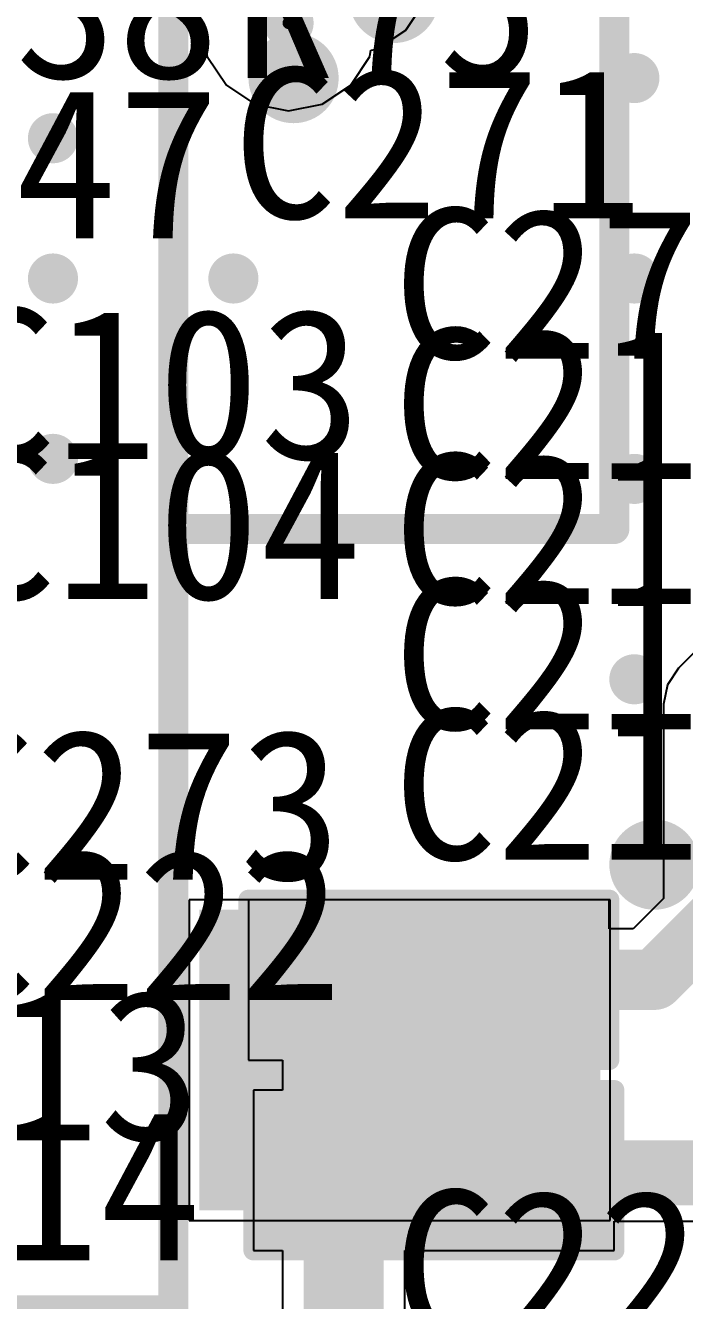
# Model space of a CAD drawing. Header units: millimetres. Extents: x 15 to 120, y 22 to 104.
# Drawn here: x 45.46 to 48.75, y 57.6 to 63.96 of the extents above; entities that cross this region are included whole.
import ezdxf

# ---------------------------------------------------------------- set-up
doc = ezdxf.new("R2010")
doc.units = ezdxf.units.MM
for name, color, linetype in [('BottomLayer', 5, 'Continuous'), ('BottomOverlay', 54, 'Continuous'), ('BottomPaste', 16, 'Continuous'), ('BottomSolder', 6, 'Continuous'), ('Mechanical13', 56, 'Continuous'), ('Mechanical15', 56, 'Continuous'), ('MultiLayer', 9, 'Continuous'), ('TopLayer', 1, 'Continuous'), ('TopOverlay', 2, 'Continuous'), ('TopPaste', 8, 'Continuous'), ('TopSolder', 216, 'Continuous')]:
    doc.layers.add(name, color=color, linetype=linetype)

msp = doc.modelspace()

# ---------------------------------------------------------------- linework, layer by layer
at = {"layer": 'BottomLayer'}
for p, q in [((47.36001195999999, 63.93998895999999), (47.45505113999999, 64.08222388)), ((46.33657737999999, 63.97500032), (46.36995044, 63.80722316)), ((47.21777703999999, 63.84494977999999), (47.36001195999999, 63.93998895999999)), ((47.18005296, 63.80722316), (47.18631152, 63.83869121999999)), ((47.18631152, 63.83869121999999), (47.21777703999999, 63.84494977999999)), ((46.36995044, 63.80722316), (46.46498962, 63.66498824)), ((47.08501378, 63.66498824), (47.18005296, 63.80722316)), ((46.46498962, 63.66498824), (46.60722454, 63.56994906)), ((46.94277886, 63.56994906), (47.08501378, 63.66498824)), ((46.60722454, 63.56994906), (46.7750017, 63.536576)), ((46.7750017, 63.536576), (46.94277886, 63.56994906)), ((48.37999722, 59.60000017999999), (46.28000142, 59.60000017999999)), ((46.28000142, 59.60000017999999), (46.28000142, 58.00000338)), ((48.37999722, 58.00000338), (48.37999722, 59.60000017999999)), ((46.28000142, 58.00000338), (48.37999722, 58.00000338))]:
    msp.add_line(p, q, dxfattribs=at)
at = {"layer": 'BottomLayer', "const_width": 0.05999988}
msp.add_lwpolyline([(46.7750017, 63.97500032), (46.7750017, 64.15862962)], dxfattribs=at)
at = {"layer": 'BottomLayer'}
for points, const_width in [([(46.71250246, 63.97500032, 1), (46.83750094, 63.97500032, 1)], 0.12499848), ([(46.760003, 63.97500032, 1), (46.7900004, 63.97500032, 1)], 0.02999994), ([(48.43750282, 63.6999996, 1), (48.56250129999999, 63.6999996, 1)], 0.12499848), ([(48.43750282, 62.69999906, 1), (48.56250129999999, 62.69999906, 1)], 0.12499848), ([(48.43750282, 61.70000106, 1), (48.56250129999999, 61.70000106, 1)], 0.12499848), ([(48.43750282, 60.70000052, 1), (48.56250129999999, 60.70000052, 1)], 0.12499848)]:
    msp.add_lwpolyline(points, format="xyb", close=True, dxfattribs=dict(at, const_width=const_width))
msp.add_solid([(48.27999742, 58.10000317999999), (48.27999742, 59.50000038), (46.38000122, 58.10000317999999), (46.38000122, 59.50000038)], dxfattribs=at)
at = {"layer": 'BottomOverlay', "const_width": 0.1499997}
for points in [[(48.39999972, 61.45000156), (48.39999972, 81.8500014)], [(46.19999903999999, 57.55000174), (46.19999903999999, 71.65000148)], [(46.19999903999999, 61.45000156), (48.39999972, 61.45000156)], [(48.49999952, 58.15000053999999), (49.69999966, 58.15000053999999)], [(44.43000004, 57.55000174), (46.19999903999999, 57.55000174)]]:
    msp.add_lwpolyline(points, dxfattribs=at)
at = {"layer": 'BottomOverlay', "const_width": 0.07499858}
for points in [[(46.16249848, 61.45000156, 1), (46.2374996, 61.45000156, 1)], [(48.36249916, 61.45000156, 1), (48.43750027999999, 61.45000156, 1)], [(48.36249916, 61.45000156, 1), (48.43750027999999, 61.45000156, 1)], [(48.46249896, 58.15000053999999, 1), (48.53750007999999, 58.15000053999999, 1)], [(46.16249848, 57.55000174, 1), (46.2374996, 57.55000174, 1)], [(46.16249848, 57.55000174, 1), (46.2374996, 57.55000174, 1)]]:
    msp.add_lwpolyline(points, format="xyb", close=True, dxfattribs=at)
at = {"layer": 'BottomPaste'}
msp.add_solid([(48.27999742, 58.10000317999999), (48.27999742, 59.50000038), (46.38000122, 58.10000317999999), (46.38000122, 59.50000038)], dxfattribs=at)
msp.add_solid([(48.27999742, 58.10000317999999), (48.27999742, 59.50000038), (46.38000122, 58.10000317999999), (46.38000122, 59.50000038)], dxfattribs=at)
at = {"layer": 'BottomSolder'}
msp.add_solid([(48.32999732, 58.05000328), (48.32999732, 59.55000028), (46.33000132, 58.05000328), (46.33000132, 59.55000028)], dxfattribs=at)
msp.add_solid([(48.32999732, 58.05000328), (48.32999732, 59.55000028), (46.33000132, 58.05000328), (46.33000132, 59.55000028)], dxfattribs=at)
at = {"layer": 'Mechanical13', "const_width": 0.0999998}
for points in [[(46.9250014, 59.55000028), (48.02500174, 59.55000028)], [(46.9250014, 58.84999913999999), (46.9250014, 59.55000028)], [(48.02500174, 58.84999913999999), (48.02500174, 59.55000028)], [(46.9250014, 58.84999913999999), (48.02500174, 58.84999913999999)], [(46.95000262, 58.59999964), (48.05000296, 58.59999964)], [(46.95000262, 57.8999985), (46.95000262, 58.59999964)], [(48.05000296, 57.8999985), (48.05000296, 58.59999964)], [(46.95000262, 57.8999985), (48.05000296, 57.8999985)]]:
    msp.add_lwpolyline(points, dxfattribs=at)
at = {"layer": 'Mechanical13', "const_width": 0.0499999}
for points in [[(46.90000272, 59.55000028, 1), (46.95000008, 59.55000028, 1)], [(46.90000272, 59.55000028, 1), (46.95000008, 59.55000028, 1)], [(48.00000306, 59.55000028, 1), (48.05000042, 59.55000028, 1)], [(48.00000306, 59.55000028, 1), (48.05000042, 59.55000028, 1)], [(46.90000272, 58.84999913999999, 1), (46.95000008, 58.84999913999999, 1)], [(46.90000272, 58.84999913999999, 1), (46.95000008, 58.84999913999999, 1)], [(48.00000306, 58.84999913999999, 1), (48.05000042, 58.84999913999999, 1)], [(48.00000306, 58.84999913999999, 1), (48.05000042, 58.84999913999999, 1)], [(46.92500394, 58.59999964, 1), (46.9750013, 58.59999964, 1)], [(46.92500394, 58.59999964, 1), (46.9750013, 58.59999964, 1)], [(48.02500428, 58.59999964, 1), (48.07500164, 58.59999964, 1)], [(48.02500428, 58.59999964, 1), (48.07500164, 58.59999964, 1)], [(46.92500394, 57.8999985, 1), (46.9750013, 57.8999985, 1)], [(46.92500394, 57.8999985, 1), (46.9750013, 57.8999985, 1)], [(48.02500428, 57.8999985, 1), (48.07500164, 57.8999985, 1)], [(48.02500428, 57.8999985, 1), (48.07500164, 57.8999985, 1)]]:
    msp.add_lwpolyline(points, format="xyb", close=True, dxfattribs=at)
at = {"layer": 'Mechanical15', "const_width": 0.0999998}
for points in [[(46.5750021, 59.60000017999999), (48.37500104, 59.60000017999999)], [(46.5750021, 58.79999924), (46.5750021, 59.60000017999999)], [(48.37500104, 58.79999924), (48.37500104, 59.60000017999999)], [(47.4750003, 58.84999913999999), (47.4750003, 59.55000028)], [(47.125001, 59.20000098), (47.82500214, 59.20000098)], [(46.5750021, 58.79999924), (48.37500104, 58.79999924)], [(46.60000332, 58.64999954), (48.40000226, 58.64999954)], [(46.60000332, 57.8499986), (46.60000332, 58.64999954)], [(48.40000226, 57.8499986), (48.40000226, 58.64999954)], [(47.50000152, 57.8999985), (47.50000152, 58.59999964)], [(47.15000222, 58.25000034), (47.85000336, 58.25000034)], [(46.60000332, 57.8499986), (48.40000226, 57.8499986)]]:
    msp.add_lwpolyline(points, dxfattribs=at)
at = {"layer": 'Mechanical15', "const_width": 0.0499999}
for points in [[(46.55000342, 59.60000017999999, 1), (46.60000077999999, 59.60000017999999, 1)], [(46.55000342, 59.60000017999999, 1), (46.60000077999999, 59.60000017999999, 1)], [(48.35000236, 59.60000017999999, 1), (48.39999972, 59.60000017999999, 1)], [(48.35000236, 59.60000017999999, 1), (48.39999972, 59.60000017999999, 1)], [(47.45000161999999, 59.55000028, 1), (47.49999898, 59.55000028, 1)], [(47.10000231999999, 59.20000098, 1), (47.14999968, 59.20000098, 1)], [(47.80000346, 59.20000098, 1), (47.85000082, 59.20000098, 1)], [(47.45000161999999, 58.84999913999999, 1), (47.49999898, 58.84999913999999, 1)], [(46.55000342, 58.79999924, 1), (46.60000077999999, 58.79999924, 1)], [(46.55000342, 58.79999924, 1), (46.60000077999999, 58.79999924, 1)], [(48.35000236, 58.79999924, 1), (48.39999972, 58.79999924, 1)], [(48.35000236, 58.79999924, 1), (48.39999972, 58.79999924, 1)], [(46.57500464, 58.64999954, 1), (46.62500199999999, 58.64999954, 1)], [(46.57500464, 58.64999954, 1), (46.62500199999999, 58.64999954, 1)], [(48.37500358, 58.64999954, 1), (48.42500094, 58.64999954, 1)], [(48.37500358, 58.64999954, 1), (48.42500094, 58.64999954, 1)], [(47.47500283999999, 58.59999964, 1), (47.52500019999999, 58.59999964, 1)], [(47.12500353999999, 58.25000034, 1), (47.1750009, 58.25000034, 1)], [(47.82500468, 58.25000034, 1), (47.87500204, 58.25000034, 1)], [(46.57500464, 57.8499986, 1), (46.62500199999999, 57.8499986, 1)], [(46.57500464, 57.8499986, 1), (46.62500199999999, 57.8499986, 1)], [(47.47500283999999, 57.8999985, 1), (47.52500019999999, 57.8999985, 1)], [(48.37500358, 57.8499986, 1), (48.42500094, 57.8499986, 1)], [(48.37500358, 57.8499986, 1), (48.42500094, 57.8499986, 1)]]:
    msp.add_lwpolyline(points, format="xyb", close=True, dxfattribs=at)
at = {"layer": 'MultiLayer'}
for points, const_width in [([(47.18750278, 64.10000133999999, 1), (47.41250106, 64.10000133999999, 1)], 0.22499828), ([(46.71250246, 63.97500032, 1), (46.83750094, 63.97500032, 1)], 0.12499848), ([(46.68750124, 63.6999996, 1), (46.91249952, 63.6999996, 1)], 0.22499828), ([(48.43750282, 63.6999996, 1), (48.56250129999999, 63.6999996, 1)], 0.12499848), ([(45.537501, 63.40000019999999, 1), (45.66249947999999, 63.40000019999999, 1)], 0.12499848), ([(45.537501, 62.70000159999999, 1), (45.66249947999999, 62.70000159999999, 1)], 0.12499848), ([(46.43750173999999, 62.70000159999999, 1), (46.56250022, 62.70000159999999, 1)], 0.12499848), ([(48.43750282, 62.69999906, 1), (48.56250129999999, 62.69999906, 1)], 0.12499848), ([(45.537501, 61.80000086, 1), (45.66249947999999, 61.80000086, 1)], 0.12499848), ([(48.43750282, 61.70000106, 1), (48.56250129999999, 61.70000106, 1)], 0.12499848), ([(48.43750282, 60.70000052, 1), (48.56250129999999, 60.70000052, 1)], 0.12499848), ([(48.48750271999999, 59.7750011, 1), (48.712501, 59.7750011, 1)], 0.22499828)]:
    msp.add_lwpolyline(points, format="xyb", close=True, dxfattribs=dict(at, const_width=const_width))
at = {"layer": 'TopLayer'}
for p, q in [((48.89473584, 60.93022611999999), (48.71976286, 60.7552506)), ((48.71976286, 60.7552506), (48.66450769999999, 60.67255836)), ((48.66450769999999, 60.67255836), (48.64510464, 60.5750122)), ((48.64510464, 60.5750122), (48.64510464, 59.60558056)), ((47.40428924, 59.60000017999999), (46.5750021, 59.60000017999999)), ((46.5750021, 59.60000017999999), (46.5750021, 58.80000178)), ((47.40429177999999, 59.60000017999999), (47.40428924, 59.60000272)), ((47.40428924, 59.60000272), (47.40428924, 59.60000017999999)), ((47.4750003, 59.60000272), (47.40429177999999, 59.60000017999999)), ((47.47500283999999, 59.60000272), (47.4750003, 59.60000272)), ((47.4750003, 59.60000272), (47.4750003, 59.60000272)), ((47.5457139, 59.60000017999999), (47.47500283999999, 59.60000272)), ((47.54571644, 59.60000272), (47.5457139, 59.60000017999999)), ((47.54571898, 59.60000017999999), (47.54571644, 59.60000272)), ((48.37500104, 59.60000017999999), (47.54571898, 59.60000017999999)), ((48.37500104, 59.4548976), (48.37500104, 59.60000017999999)), ((48.64510464, 59.60558056), (48.49442167999999, 59.4548976)), ((48.49442167999999, 59.4548976), (48.37500104, 59.4548976)), ((46.5750021, 58.80000178), (46.7441026, 58.80000178)), ((46.7441026, 58.80000178), (46.7441026, 58.64999954)), ((46.7441026, 58.64999954), (46.60000332, 58.64999954)), ((46.60000332, 58.64999954), (46.60000332, 57.85000114)), ((48.40000226, 57.85000114), (48.40000226, 57.99510372)), ((48.40000226, 57.99510372), (49.0459776, 57.99510372)), ((46.60000332, 57.85000114), (46.74412546, 57.85000114)), ((46.74412546, 57.85000114), (46.74412546, 57.27501372)), ((47.35587938, 57.27500355999999), (47.35587938, 57.85000114)), ((47.35587938, 57.85000114), (47.42928792, 57.85000114)), ((47.42928792, 57.85000114), (47.42929046, 57.8499986)), ((47.42929046, 57.8499986), (47.42929299999999, 57.85000114)), ((47.42929299999999, 57.85000114), (47.50000152, 57.8499986)), ((47.50000152, 57.8499986), (47.50000405999999, 57.8499986)), ((47.50000405999999, 57.8499986), (47.57071512, 57.85000114)), ((47.50000405999999, 57.8499986), (47.50000405999999, 57.8499986)), ((47.57071512, 57.85000114), (47.57071766, 57.8499986)), ((47.57071766, 57.8499986), (47.57071766, 57.85000114)), ((47.57071766, 57.85000114), (48.40000226, 57.85000114))]:
    msp.add_line(p, q, dxfattribs=at)
for points, const_width in [([(45.537501, 63.40000019999999, 1), (45.66249947999999, 63.40000019999999, 1)], 0.12499848), ([(45.537501, 62.70000159999999, 1), (45.66249947999999, 62.70000159999999, 1)], 0.12499848), ([(46.43750173999999, 62.70000159999999, 1), (46.56250022, 62.70000159999999, 1)], 0.12499848), ([(45.537501, 61.80000086, 1), (45.66249947999999, 61.80000086, 1)], 0.12499848), ([(46.94997976, 59.20000098, 1), (47.14997936, 59.20000098, 1)], 0.1999996), ([(47.85000336, 59.20000098, 1), (48.00000052, 59.20000098, 1)], 0.1499997), ([(48.52500328, 59.20000098, 1), (48.67500044, 59.20000098, 1)], 0.1499997), ([(48.52500328, 59.20000098, 1), (48.67500044, 59.20000098, 1)], 0.1499997), ([(46.94997976, 58.25002319999999, 1), (47.14997936, 58.25002319999999, 1)], 0.1999996), ([(46.95000262, 58.25000034, 1), (47.15000222, 58.25000034, 1)], 0.1999996), ([(46.97498098, 58.25002319999999, 1), (47.12497814, 58.25002319999999, 1)], 0.1499997), ([(46.97500384, 58.25000034, 1), (47.125001, 58.25000034, 1)], 0.1499997), ([(47.87500458, 58.25000034, 1), (48.02500174, 58.25000034, 1)], 0.1499997)]:
    msp.add_lwpolyline(points, format="xyb", close=True, dxfattribs=dict(at, const_width=const_width))
for points, const_width in [([(48.60000186, 59.20000098), (48.90000126, 59.50000038)], 0.2999994), ([(47.04997956, 58.25002319999999), (47.04997956, 59.20000098)], 0.3999992), ([(47.92500193999999, 59.20000098), (48.60000186, 59.20000098)], 0.2999994), ([(47.05000242, 57.27500355999999), (47.05000242, 58.25000034)], 0.3999992), ([(47.04997956, 58.25002319999999), (47.05000242, 58.25000034)], 0.2999994), ([(47.95000315999999, 58.25000034), (49.15000076, 58.25000034)], 0.2999994)]:
    msp.add_lwpolyline(points, dxfattribs=dict(at, const_width=const_width))
for points in [[(47.3750005, 58.90000157999999), (47.3750005, 59.50000038), (46.6750019, 58.90000157999999), (46.6750019, 59.50000038)], [(48.27500123999999, 58.90000157999999), (48.27500123999999, 59.50000038), (47.57500263999999, 58.90000157999999), (47.57500263999999, 59.50000038)], [(47.40000172, 57.95000094), (47.40000172, 58.54999974), (46.70000312, 57.95000094), (46.70000312, 58.54999974)], [(48.30000245999999, 57.95000094), (48.30000245999999, 58.54999974), (47.60000385999999, 57.95000094), (47.60000385999999, 58.54999974)]]:
    msp.add_solid(points, dxfattribs=at)
at = {"layer": 'TopPaste'}
for points in [[(47.3750005, 58.90000157999999), (47.3750005, 59.50000038), (46.6750019, 58.90000157999999), (46.6750019, 59.50000038)], [(47.3750005, 58.90000157999999), (47.3750005, 59.50000038), (46.6750019, 58.90000157999999), (46.6750019, 59.50000038)], [(48.27500123999999, 58.90000157999999), (48.27500123999999, 59.50000038), (47.57500263999999, 58.90000157999999), (47.57500263999999, 59.50000038)], [(48.27500123999999, 58.90000157999999), (48.27500123999999, 59.50000038), (47.57500263999999, 58.90000157999999), (47.57500263999999, 59.50000038)], [(47.40000172, 57.95000094), (47.40000172, 58.54999974), (46.70000312, 57.95000094), (46.70000312, 58.54999974)], [(47.40000172, 57.95000094), (47.40000172, 58.54999974), (46.70000312, 57.95000094), (46.70000312, 58.54999974)], [(48.30000245999999, 57.95000094), (48.30000245999999, 58.54999974), (47.60000385999999, 57.95000094), (47.60000385999999, 58.54999974)], [(48.30000245999999, 57.95000094), (48.30000245999999, 58.54999974), (47.60000385999999, 57.95000094), (47.60000385999999, 58.54999974)]]:
    msp.add_solid(points, dxfattribs=at)
at = {"layer": 'TopSolder'}
for points in [[(47.42500039999999, 58.85000168), (47.42500039999999, 59.55000028), (46.62500199999999, 58.85000168), (46.62500199999999, 59.55000028)], [(47.42500039999999, 58.85000168), (47.42500039999999, 59.55000028), (46.62500199999999, 58.85000168), (46.62500199999999, 59.55000028)], [(48.32500114, 58.85000168), (48.32500114, 59.55000028), (47.52500274, 58.85000168), (47.52500274, 59.55000028)], [(48.32500114, 58.85000168), (48.32500114, 59.55000028), (47.52500274, 58.85000168), (47.52500274, 59.55000028)], [(47.45000161999999, 57.90000104), (47.45000161999999, 58.59999964), (46.65000321999999, 57.90000104), (46.65000321999999, 58.59999964)], [(47.45000161999999, 57.90000104), (47.45000161999999, 58.59999964), (46.65000321999999, 57.90000104), (46.65000321999999, 58.59999964)], [(48.35000236, 57.90000104), (48.35000236, 58.59999964), (47.55000396, 57.90000104), (47.55000396, 58.59999964)], [(48.35000236, 57.90000104), (48.35000236, 58.59999964), (47.55000396, 57.90000104), (47.55000396, 58.59999964)]]:
    msp.add_solid(points, dxfattribs=at)

# ---------------------------------------------------------------- texts
at = {"layer": 'TopOverlay'}
for s, p in [('R38', (44.90000164, 63.6999996)), ('C103', (45.10000124, 61.80000086)), ('C104', (45.10000124, 61.10000226)), ('FB13', (44.3000003, 58.40000003999999)), ('FB14', (44.3000003, 57.80000124))]:
    msp.add_text(s, height=0.75000104, dxfattribs=at).set_placement(p)
for s, p in [('R75', (46.50000098, 63.6999996)), ('C271', (46.50000098, 63.000001)), ('R47', (44.90000164, 62.9000012)), ('C272', (47.30000192, 62.29999986)), ('C213', (47.30000192, 61.70000106)), ('C212', (47.30000192, 61.07500104)), ('C211', (47.30000192, 60.45000101999999)), ('C216', (47.29997906, 59.79998707999999)), ('C273', (45.00000398, 59.70000252)), ('C222', (45.00000398, 59.10000372)), ('C221', (47.30000192, 57.3999995))]:
    msp.add_text(s, height=0.75000104, rotation=360, dxfattribs=at).set_placement(p)

doc.saveas('drawing.dxf')
